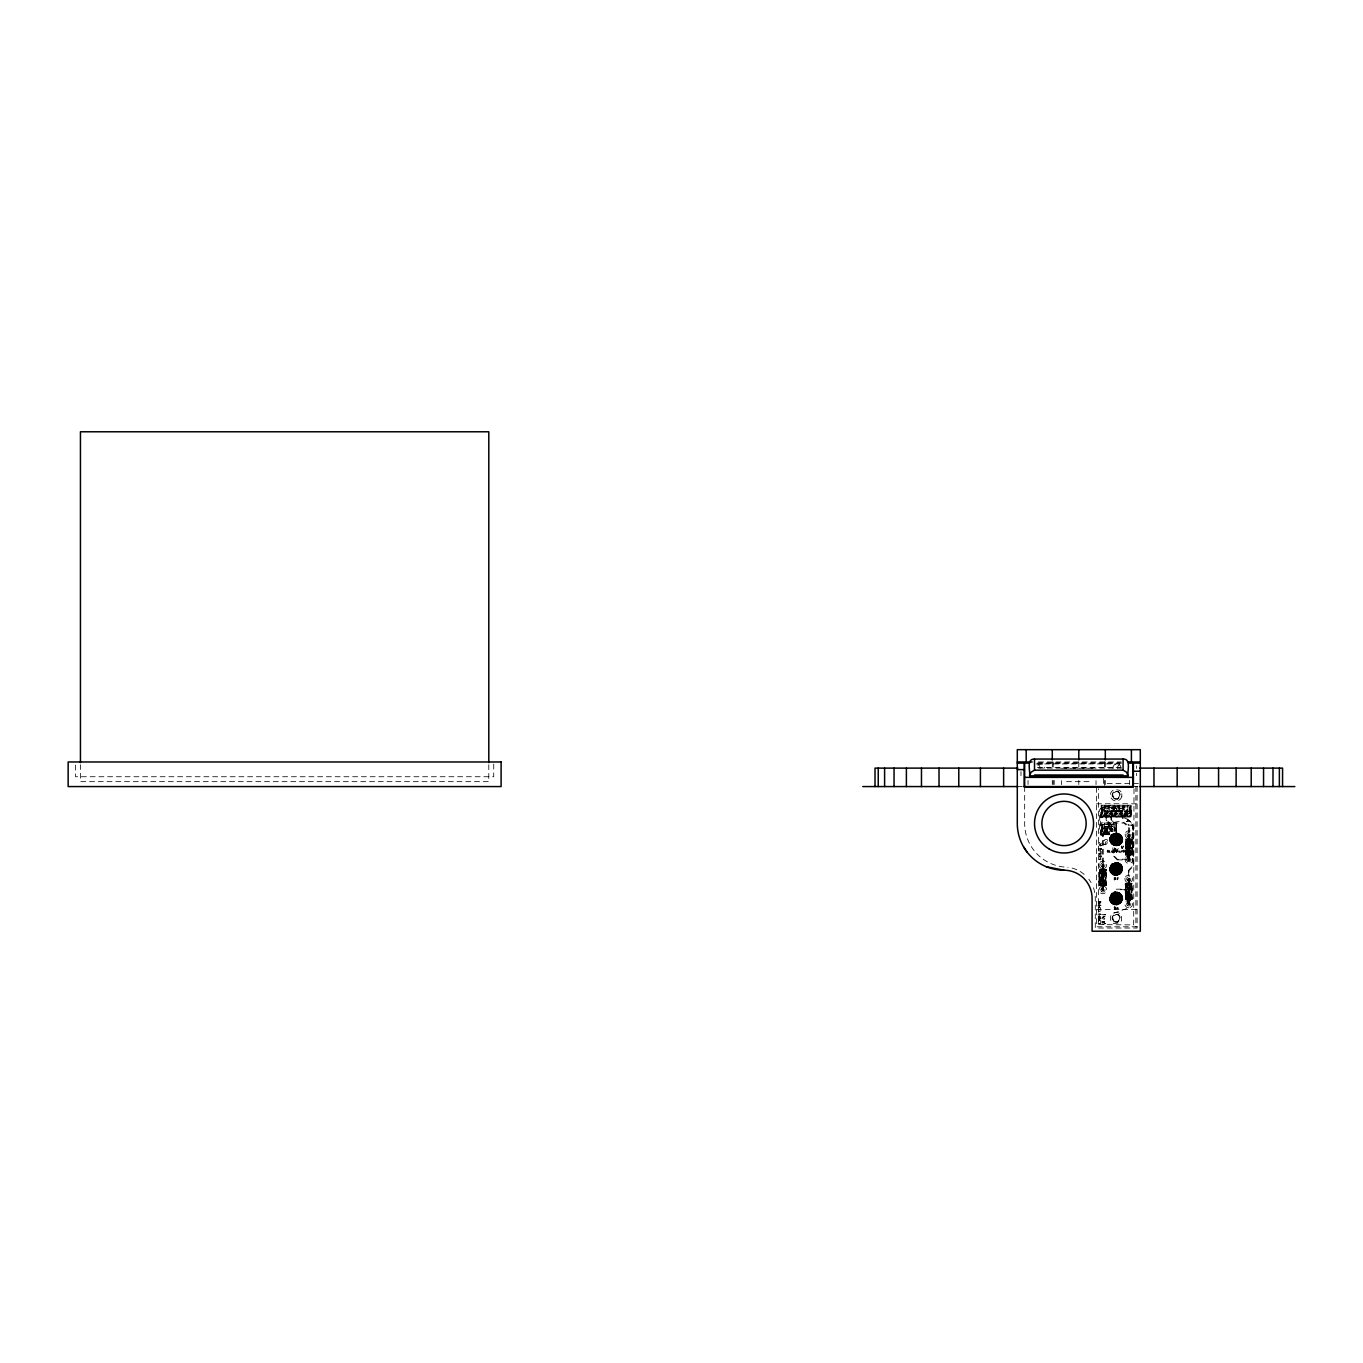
<?xml version="1.0" encoding="UTF-8"?>
<svg xmlns="http://www.w3.org/2000/svg" width="1363" height="1363" viewBox="0 0 1363 1363"><rect width="100%" height="100%" fill="white"/><g stroke="black" fill="none" stroke-linecap="round" stroke-linejoin="round"><path stroke-width="0.75" stroke-dasharray="5 3.75" d="M1104.405 869.645C1111.305 870.344 1096.976 871.332 1100.623 869.85C1100.708 869.032 1095.29 886.921 1103.434 885.098C1102.071 872.814 1106.977 856.782 1105.308 884.689C1102.275 884.979 1102.531 894.673 1102.599 887.96M1103.28 883.616C1103.519 891.606 1104.575 865.266 1102.786 871.196L1102.633 890.584C1099.754 874.416 1103.74 857.276 1103.417 865.931C1100.486 866.681 1105.819 866.493 1102.991 864.176C1099.634 866.902 1106.824 864.892 1102.173 867.107M1102.343 890.363L1102.803 864.176L1102.36 885.098L1100.64 884.008L1101.406 869.645L1099.822 871.196L1101.457 869.645L1100.282 870.105M1102.531 871.196L1102.735 869.645L1099.873 871.196M1103.025 884.008L1103.297 885.098L1103.86 869.645L1105.887 871.196M1127.286 883.667L1125.753 885.217L1131.767 885.217C1130.472 920.349 1126.059 883.565 1128.002 879.254C1133.846 885.592 1124.833 871.758 1129.399 880.481C1129.825 875.267 1125.889 882.134 1129.433 880.14C1128.104 875.387 1129.893 882.491 1129.16 878.419M1129.331 857.787L1128.24 857.94L1128.547 860.087L1128.905 839.387L1127.661 840.886L1127.661 853.698L1128.803 854.84L1128.888 833.866L1129.075 860.326L1129.723 859.474L1128.479 857.378L1127.985 859.593L1128.973 860.581L1129.978 859.593L1129.706 857.378L1128.24 857.378L1128.24 859.542L1128.888 860.326L1128.905 839.387L1130.08 840.886L1128.888 860.326M1128.632 878.3L1128.462 904.606L1128.07 901.71L1129.467 901.71C1129.995 913.38 1121.476 881.52 1127.44 883.667C1123.197 887.245 1128.07 880.89 1127.422 885.217C1126.997 885.422 1126.52 903.737 1128.854 897.638C1129.654 901.999 1127.9 873.462 1129.467 879.612C1128.445 880.668 1128.666 882.1 1128.308 878.317M1126.434 897.638C1128.564 900.994 1124.356 896.564 1127.286 899.12C1121.766 896.394 1135.549 898.558 1130.234 898.711C1129.808 900.227 1129.075 896.343 1129.007 898.967C1125.787 898.626 1127.235 899.171 1127.014 884.808C1125.514 915.476 1131.12 889.323 1127.422 884.127C1125.838 880.089 1124.202 905.305 1128.615 897.638C1123.725 906.906 1132.994 904.845 1128.172 902.391C1129.603 908.525 1131.699 894.673 1129.194 898.967C1124.39 857.446 1137.015 906.599 1128.854 897.638M1128.734 883.667L1128.615 885.217L1128.002 878.794L1129.297 878.539L1129.416 883.718L1130.046 885.217L1129.927 883.667L1131.801 885.217L1129.688 883.667L1130.728 884.434L1129.688 883.667L1129.842 899.12L1131.188 897.638L1130.779 883.871L1131.409 884.808L1129.688 883.667M1129.723 858.911L1129.552 857.378L1129.075 860.223L1129.075 833.866M1129.688 899.171L1131.648 897.638L1130.557 898.711M1129.603 857.838C1126.792 865.692 1125.395 833.475 1129.723 834.718M1127.917 883.667C1125.787 879.68 1124.714 900.636 1128.053 899.12M1101.406 884.689C1101.083 885.098 1099.396 883.463 1101.679 885.098C1099.566 888.455 1102.48 868.129 1100.946 870.105C1098.851 879.595 1101.168 886.103 1102.088 885.149C1100.657 885.388 1104.183 883.411 1102.36 885.098M1129.092 853.698C1130.677 858.571 1130.881 835.86 1129.092 840.477M1128.854 898.03L1129.416 899.12L1129.535 884.434L1127.235 884.127L1128.394 883.667M1129.092 854.073C1131.852 854.669 1131.869 854.618 1129.331 854.073M1105.632 871.196L1105.086 869.85L1100.077 870.412L1105.632 870.412M1126.86 899.12C1124.526 896.65 1127.474 900.602 1126.605 897.638M1129.552 898.967L1129.399 883.667L1129.586 885.217M1102.088 869.645L1101.372 871.196L1102.48 864.295L1103.638 865.028L1102.48 867.107C1102.19 865.999 1103.314 860.547 1103.757 871.196M1103.86 869.645C1109.329 871.23 1101.628 889.92 1105.632 883.616C1106.603 855.93 1100.128 877.056 1104.626 884.945C1104.712 882.082 1102.752 886.359 1105.172 884.945C1108.852 881.844 1095.579 883.65 1101.611 885.149C1097.931 883.974 1102.446 884.263 1102.088 884.945M1129.092 840.119C1130.148 840.307 1131.154 837.495 1132.023 843.22L1125.94 843.22C1125.889 835.57 1129.433 844.839 1128.411 834.122C1128.82 835.195 1128.922 860.973 1128.36 853.306M1127.661 840.477L1128.888 839.557L1127.44 840.886M1126.98 885.217C1126.042 882.423 1127.099 886.257 1128.07 883.667M1129.348 853.306C1132.278 855.248 1130.438 854.703 1129.109 853.306M1127.78 839.335C1122.396 840.954 1134.783 839.387 1131.273 840.119C1129.126 836.78 1132.466 850.001 1130.08 854.788C1134.135 854.073 1132.96 834.088 1129.109 840.886M1131.767 897.638C1133.164 898.473 1126.877 900.909 1125.753 897.638M1100.282 884.689C1113.554 882.304 1100.776 887.194 1105.938 883.616C1103.161 887.466 1107.489 882.134 1104.507 884.945C1105.802 883.786 1105.58 885.098 1103.485 884.383C1100.265 889.596 1103.383 891.998 1103.57 888.335C1098.459 889.664 1107.301 892.339 1102.173 887.688M1128.053 859.201L1129.365 858.673L1129.245 859.883M1129.075 834.718C1130.387 836.933 1126.86 832.946 1129.723 836.252M1101.951 869.645L1099.975 870.787L1101.815 869.645L1100.043 870.787L1101.696 869.645L1100.81 870.105L1100.81 884.008L1102.735 885.149L1102.531 883.616M1104.541 884.383C1105.955 887.16 1102.616 864.312 1104.899 870.412M1103.587 885.098C1106.892 886.001 1103.553 866.306 1105.325 870.787M1127.099 839.387C1124.288 838.364 1129.297 874.842 1128.257 839.795C1128.7 838.501 1124.168 841.67 1127.099 839.387C1135.788 838.552 1128.82 841.073 1130.643 854.397M1127.235 840.886C1126.775 833.713 1128.837 864.772 1125.736 850.938M1127.286 883.718L1126.434 885.217M1130.523 853.306L1130.523 854.788L1132.04 853.306L1130.37 854.84L1132.006 853.698L1130.285 854.84L1130.063 839.335L1132.023 840.886L1130.438 839.557M1131.563 897.638C1127.644 905.134 1134.663 884.57 1130.046 884.127M1104.609 885.098L1105.495 883.616L1104.558 884.689M1103.519 871.196L1104.132 870.412M1128.854 885.217L1129.569 883.718L1128.854 884.434M1104.354 869.696L1105.035 871.196L1103.996 869.696M1114.576 831.362L1114.695 824.615M1126.656 839.795C1129.467 840.852 1141.649 838.688 1126.417 840.477C1127.883 835.468 1127.167 855.879 1126.758 854.397C1128.7 854.328 1124.679 853.494 1127.78 854.84M1105.206 883.616L1105.12 884.689M1131.154 898.711L1131.341 897.638L1130.438 899.12L1131.75 898.03L1125.753 898.03L1126.502 898.967M1129.194 883.871C1120.897 887.483 1133.624 905.253 1127.814 903.533M1127.797 898.711L1127.218 898.03L1127.917 898.967M1128.411 859.968L1128.973 857.753M1129.007 904.504C1126.366 905.032 1130.455 898.779 1128.172 904.385M1127.065 859.167L1117.473 859.337L1113.332 855.197L1113.332 849.388M1130.2 854.788L1131.239 853.698M1104.746 810.985C1109.005 806.743 1109.107 818.533 1104.746 814.069M1129.723 835.723L1129.706 836.814L1128.24 836.814L1128.308 834.275M1128.002 884.127L1129.348 885.217M1109.669 811.854L1111.169 810.252L1126.332 810.286L1127.627 811.854L1126.656 815.858L1128.564 814.239L1128.751 813.166L1127.508 813.149M1109.669 829.437C1110.283 826.012 1114.576 829.079 1112.668 831.566M1112.872 813.2C1111.492 817.783 1107.25 811.07 1111.271 810.372C1115.155 810.457 1111.22 817.715 1109.789 813.2M1114.593 811.854C1124.645 807.083 1110.998 822.928 1115.871 809.094L1114.338 807.543L1102.548 807.543L1100.265 809.826L1100.401 835.315L1103.723 835.417L1100.691 835.161L1100.401 832.231M1117.779 813.2L1116.195 814.682L1114.713 813.2M1122.703 813.2C1118.836 818.754 1119.176 805.959 1122.703 811.854M1127.627 813.2L1126.128 814.801L1124.441 813.404L1125.531 810.338L1128.751 811.854L1126.928 809.264M1129.774 840.119L1129.586 840.886M1130.268 885.217L1130.183 883.718L1129.569 884.808M1119.636 811.854C1123.333 806.3 1122.993 819.146 1119.517 813.2M1124.56 811.854L1126.025 810.372M1102.803 890.533C1100.452 887.364 1105.989 888.829 1101.986 890.278C1105.785 892.084 1102.003 887.398 1102.906 888.063M1129.706 835.144L1128.36 836.814L1129.978 834.599L1128.274 833.883L1128.274 835.298L1129.552 834.906M1129.467 881.128L1128.002 880.583L1129.399 878.948M1128.871 854.073L1126.111 854.073L1127.014 839.795M1131.699 840.886L1131.46 839.795L1126.111 840.477M1103.604 866.118L1103.331 867.107L1102.803 864.568M1129.365 880.225L1128.547 879.629L1129.467 880.055M1103.57 887.688L1103.638 889.221M1103.57 888.335C1100.657 893.072 1104.388 885.269 1102.343 890.278M1129.893 859.201L1129.654 857.378M1118.324 848.57L1117.064 850.137C1120.897 850.444 1112.855 851.142 1117.95 848.536M1101.27 870.412C1100.452 869.713 1102.633 870.037 1104.865 870.105M1129.075 836.814L1129.654 836.149L1128.24 835.723M1130.864 839.387L1131.852 840.477L1130.609 840.119M1130.404 884.127L1130.37 884.434M1100.64 870.787L1101.457 869.696M1126.826 840.119L1127.422 839.387L1126.554 840.477M1128.854 840.886L1128.871 840.119M1126.588 884.434L1127.797 884.127M1128.632 858.724C1130.166 859.286 1128.087 859.235 1129.416 857.378L1128.888 859.934M1128.036 903.107C1128.82 902.153 1130.881 904.589 1128.734 904.913C1126.792 903.788 1128.377 900.636 1128.462 903.754C1130.779 903.737 1128.598 901.999 1128.172 904.299M1101.372 871.196L1102.241 869.645M1101.491 852.301C1099.583 853.425 1099.328 850.103 1101.474 851.551M1098.169 905.271L1098.169 906.327M1114.218 906.855L1114.389 909.547M1098.748 848.672L1099.004 850.154L1101.031 849.882L1101.117 849.013L1099.191 849.848L1099.839 849.013M1098.169 902.783L1100.094 903.959C1094.012 903.908 1105.461 905.253 1099.055 902.936L1100.997 902.715L1098.22 902.63M1126.059 851.892L1125.242 851.108L1132.023 850.972L1131.903 853.306C1122.482 849.694 1127.422 858.009 1127.44 853.306M1129.416 860.087L1128.411 858.077M1129.245 902.885C1126.962 900.04 1129.893 906.361 1128.462 902.459L1129.16 904.419M1131.648 840.477C1130.097 836.286 1133.079 851.705 1131.273 853.306M1103.331 888.403L1102.548 887.688L1102.343 889.017L1103.638 888.761M1129.467 903.243L1129.16 902.425M1127.542 845.009L1130.285 845.622M1121.817 796.691L1121.817 793.675M1129.331 835.451L1128.308 834.616M1102.991 810.729L1103.28 809.809M1099.873 883.616L1101.696 885.149L1101.151 883.616M1128.377 853.698L1128.598 854.788L1127.695 853.698M1128.445 870.395L1128.274 877.005M1130.183 899.12L1131.154 898.03M1102.173 889.954L1103.331 887.688M1102.633 887.688L1102.803 889.766M1129.569 883.718L1129.007 904.606M1103.894 869.85L1103.025 871.196L1103.894 884.945M1103.059 867.464L1103.417 867.107M1115.854 849.779L1115.854 848.399M1115.854 879.305L1115.854 877.925M1126.52 853.306C1126.111 855.538 1126.23 853.272 1128.973 854.84M1115.854 908.814L1115.854 907.434M1127.099 899.12L1126.196 898.404M1102.991 866.357L1102.991 865.028M1129.484 836.814L1128.888 836.047M1129.16 881.128L1128.82 881.128C1127.167 878.011 1129.263 880.975 1128.734 879.663M1121.97 846.627L1121.698 847.667L1121.272 845.929M1102.207 865.403L1103.331 866.391L1102.803 865.028M1102.991 889.766L1102.906 887.688M1128.632 904.555L1128.734 902.085M1103.025 870.787L1103.587 869.696L1103.025 871.196M1128.172 878.539L1128.922 879.629M1106.977 826.762L1106.977 827.971M1105.717 833.509L1105.717 832.265M1099.481 856.646L1101.491 856.68L1099.498 857.106M1101.372 878.215L1102.854 877.857M1128.36 858.946L1129.331 858.946M1104.541 870.412L1103.553 869.85M1121.817 796.708L1121.579 797.406A5.827 5.827 0 0 1 1110.419 795.941A7.275 7.275 0 0 1 1110.419 794.425A5.827 5.827 0 0 1 1111.561 791.647L1112.072 791.068A5.827 5.827 0 0 1 1114.678 789.552L1119.108 790.148A5.827 5.827 0 0 1 1121.238 792.278L1121.817 793.675M1130.626 854.788L1132.023 853.306L1130.762 854.788L1132.023 853.306L1130.898 854.788L1131.972 853.306L1130.694 854.788L1131.954 853.698L1125.991 853.306L1127.15 854.788L1125.906 853.306L1127.014 854.397M1128.854 853.306L1128.019 854.788M1129.842 899.12L1129.586 897.638M1103.383 876.852L1101.253 876.205L1103.008 876.562M1129.671 854.788L1129.842 853.306M1102.207 889.664L1102.548 888.795L1103.621 889.954M1100.043 870.787C1101.611 870.105 1099.549 869.781 1101.151 871.196M1125.719 884.808C1126.554 882.781 1127.133 886.154 1131.716 885.217M1126.008 885.217L1126.894 883.718M1130.183 898.967L1130.864 885.217M1129.467 878.794C1127.797 877.551 1128.343 883.105 1128.002 879.953M1102.633 806.862L1129.74 806.862M1100.401 814.648L1100.691 817.579L1103.757 817.715L1100.435 817.817M1102.633 824.462L1114.832 824.308L1114.985 831.191L1116.195 831.191L1116.195 828.295L1114.985 828.295M1129.654 859.814L1129.723 859.542M1128.104 880.225L1129.245 879.953L1128.308 879.731M1129.16 858.877L1128.717 860.172M1128.36 835.229L1128.888 836.814M1128.768 849.865L1128.121 851.245L1127.116 849.899M1128.751 850.785L1128.036 851.841M1103.025 870.412L1102.991 864.278M1128.854 884.808L1129.382 883.871M1126.196 853.698C1125.719 854.874 1129.092 854.448 1130.949 854.397M1126.997 847.922L1125.719 848.042M1127.814 848.007L1128.734 848.007M1127.576 890.005L1129.757 891.163M1127.576 892.339L1128.496 892.339M1112.361 852.369C1112.804 849.098 1109.533 852.028 1112.327 852.403M1113.435 851.279L1114.355 851.279L1113.435 851.892M1115.411 849.865L1115.496 848.519M1115.837 849.813L1114.576 850.137L1114.576 848.042M1101.747 878.266L1102.667 878.266M1115.428 850.904L1116.467 852.574M1120.437 852.369C1119.909 848.621 1118.307 852.88 1120.113 852.574M1126.094 847.309L1126.997 847.309M1123.964 852.369L1124.1 850.938M1128.751 845.673L1129.91 845.673M1115.837 879.339L1114.235 879.936M1115.837 908.865L1114.968 909.547M1128.888 859.457L1128.888 857.378L1128.888 860.223M1129.348 897.638L1128.496 899.12L1128.36 897.638M1103.57 888.949L1102.394 887.688L1102.803 890.226M1128.922 903.158L1128.377 902.119M1103.502 884.008L1104.217 884.945M1103.246 884.383L1104.132 884.383M1129.586 853.698L1130.08 854.788L1130.796 854.073M1106.96 813.881L1106.96 811.922C1104.132 815.585 1108.835 809.043 1105.734 813.881M1110.606 811.871C1111.322 816.352 1112.617 808.753 1110.658 813.149L1111.884 813.149L1111.884 811.922L1110.658 811.922L1111.884 811.922M1115.53 811.871C1116.246 816.352 1117.541 808.753 1115.564 813.149L1116.808 813.149L1116.808 811.922L1115.564 811.922L1116.808 811.922M1106.96 831.481L1106.96 829.505C1104.132 833.168 1108.835 826.642 1105.734 831.481M1120.454 811.871C1121.17 816.352 1122.448 808.753 1120.488 813.149L1121.732 813.149L1121.732 811.922L1120.488 811.922L1121.732 813.149M1111.884 831.481L1111.884 829.505C1109.056 833.168 1113.758 826.642 1110.658 831.481M1126.025 811.598C1122.891 813.626 1129.16 813.626 1126.025 811.598L1106.347 811.598M1103.297 809.792L1103.553 809.401A2.505 2.505 0 0 1 1105.24 808.498L1107.455 808.498A2.505 2.505 0 0 1 1108.801 809.06L1109.499 808.992A3.356 3.356 0 0 1 1113.247 809.128L1113.946 809.349A3.356 3.356 0 0 1 1118.171 809.128L1118.87 809.349A3.356 3.356 0 0 1 1123.521 809.503L1125.361 809.196L1125.395 810.525M1102.514 885.098L1102.565 869.645M1115.428 850.904L1116.825 849.882L1116.672 852.591M1103.928 870.412L1103.076 869.645L1103.263 870.787M1129.723 835.28L1128.973 835.536M1129.586 853.306L1129.075 854.635L1130.217 854.073M1126.843 840.886L1127.252 839.557M1128.479 870.293L1132.857 865.897L1132.857 825.075L1126.383 818.618L1122.822 818.618M1098.22 918.56L1100.997 918.645L1099.055 918.866C1105.444 921.115 1094.114 919.855 1100.094 919.889L1098.169 918.611M1105.734 813.217L1106.96 813.217L1106.96 811.922M1105.734 830.817L1106.96 830.817L1105.734 829.505L1106.96 829.573L1105.734 829.573M1128.036 902.221L1129.007 902.459M1111.884 829.573L1111.884 830.731L1110.658 829.573M1102.207 889.085L1103.178 888.437M1118.273 877.499C1117.728 881.077 1116.399 879.919 1117.728 877.568L1116.433 877.414M1126.485 839.795L1131.818 840.119M1130.285 883.718L1131.46 884.434L1125.906 884.434L1131.597 884.808L1131.051 884.127M1102.394 889.306L1103.468 890.278L1102.803 889.153M1128.053 839.795L1127.474 840.477L1127.763 839.387M1128.547 879.697L1128.172 878.811L1129.007 879.68M1126.775 884.127L1126.826 884.808M1102.735 873.479L1107.403 868.81M1103.161 873.768L1107.676 869.236M1110.658 813.149L1111.884 813.149M1115.564 813.149L1116.808 813.149M1120.488 813.149L1121.732 811.922M1125.412 813.149L1126.639 811.922L1126.639 813.881M1100.691 870.105L1100.605 871.196M1100.912 870.412L1102.071 869.696L1102.786 871.196M1131.086 854.397L1131.699 853.306L1130.83 854.635M1126.145 812.399L1126.639 813.217M1103.621 865.931L1102.394 865.488M1098.237 905.185L1100.997 905.288L1098.527 905.509L1098.799 906.923M1108.358 833.134L1107.335 833.526M1128.632 857.378L1129.706 857.974M1113.503 815.721L1110.317 816.437M1123.879 852.454L1123.725 850.938M1113.52 815.704L1116.91 816.488A3.356 3.356 0 0 0 1118.41 815.721L1125.378 815.858L1124.56 813.2M1129.109 848.416L1132.602 847.275M1103.025 878.675L1104.2 877.738L1102.888 877.908M1128.854 892.305L1129.978 891.709L1128.854 892.748M1128.377 820.236L1126.451 821.65L1128.308 820.747L1128.308 825.314M1100.861 869.85L1105.495 870.105M1099.532 854.448C1105.069 855.453 1096.176 856.1 1099.856 853.698M1108.392 833.1L1108.835 833.117A3.356 3.356 0 0 0 1109.278 833.509M1116.212 889.187L1124.696 889.136L1128.99 893.429M1129.416 899.12L1129.569 898.03M1114.15 852.574C1116.57 849.353 1110.845 851.432 1114.133 852.574M1099.242 906.889L1099.822 905.509M1100.401 909.36L1100.708 907.775L1098.339 907.588L1100.623 908.303L1098.339 909.377M1099.242 915.68L1099.822 914.3M1104.388 922.836L1104.388 921.32M1128.734 907.775A3.85 3.85 0 0 1 1125.071 905.117L1125.071 902.732A3.85 3.85 0 0 1 1132.397 902.732L1132.397 905.1A3.85 3.85 0 0 1 1128.734 907.775L1112.651 913.568A5.827 5.827 0 0 0 1110.419 917.435A7.275 7.275 0 0 0 1110.419 918.952A5.827 5.827 0 0 0 1113.963 923.569L1119.739 922.802A5.827 5.827 0 0 0 1121.562 920.417L1121.579 915.97A5.827 5.827 0 0 0 1118.41 912.818L1116.825 912.409M1129.552 858.077L1128.632 857.787M1126.758 814.478L1125.293 814.478M1124.799 815.33L1124.645 816.829L1107.727 816.829L1107.727 815.483M1112.736 829.437L1110.538 828.159L1109.789 831.379M1103.263 865.761L1102.343 864.517M1113.963 912.801L1116.944 912.409M1122.533 848.587L1123.385 845.963L1122.601 847.667L1122.328 846.627M1104.337 922.836L1102.139 922.274M1105.495 810.372C1100.929 816.352 1111.901 815.483 1107.216 810.252M1126.298 846.627L1127.371 847.275M1115.019 850.495L1114.201 847.854M1125.787 852.591L1124.799 851.142L1126.434 851.228M1127.797 889.306L1129.654 890.567M1127.797 891.658L1128.837 892.22M1115.803 810.423L1117.66 811.854M1111.646 814.631L1111.578 819.402L1114.593 822.417C1121.323 819.265 1131.818 824.717 1129.382 832.674M1121.425 814.648L1122.959 818.004L1126.673 818.039L1133.471 824.956L1133.471 866.033L1129.041 870.599L1129.143 877.005M1110.879 828.023L1111.015 825.058L1106.126 820.117M1128.513 832.674L1128.666 827.784L1123.93 823.048L1101.423 823.099L1101.423 834.429L1107.438 834.429L1107.438 833.219L1102.633 833.066L1102.786 824.462L1114.832 824.462M1102.446 862.983L1102.599 835.655L1099.634 832.572L1099.685 809.554L1102.411 806.93L1129.586 806.862L1129.706 815.585L1124.952 815.636L1124.952 816.829L1130.949 816.829L1130.949 813.898L1129.74 813.898M1108.545 827.222L1109.039 826.915A3.356 3.356 0 0 1 1111.68 826.097L1112.004 826.165M1038.504 761.968L1121.204 761.968M1037.976 763.041L1121.715 763.041M1037.413 763.11L1120.182 763.11M1035.999 763.944L1121.596 763.944A4.174 4.106 -90 0 0 1117.49 768.119M1037.413 767.573L1120.182 767.573M1038.521 768.119L1121.17 768.119M1061.573 768.289L1096.022 768.289M1066.496 781.663L1091.099 781.663M1138.446 783.384L1103.4 783.384L1103.4 776.092M1017.292 786.57L1024.175 786.57M1132.909 786.57L1138.446 786.57M1096.499 803.795L1137.1 803.795M1118.154 807.612L1119.142 807.612M1123.078 807.612L1124.066 807.612M1111.118 808.498L1120.948 808.498M1101.423 810.406L1102.633 810.406M1129.74 810.406L1130.949 810.406L1130.949 805.516L1101.423 805.516L1101.423 816.829L1107.438 816.829L1107.438 815.636L1102.633 815.483L1102.786 806.862M1101.423 810.712L1102.633 810.712M1129.74 810.712L1130.949 810.712L1130.949 813.609L1129.74 813.609M1101.543 811.087L1102.786 811.053M1129.586 811.087L1130.83 811.053M1101.543 811.343L1102.786 811.189M1104.507 811.292L1108.187 811.292M1109.414 811.292L1113.111 811.292M1114.338 811.292L1118.035 811.292M1119.262 811.292L1122.942 811.292M1124.185 811.292L1127.865 811.292M1129.586 811.343L1130.83 811.189M1101.543 811.547L1102.786 811.547M1129.586 811.547L1130.83 811.547M1101.543 811.786L1102.786 811.786M1125.412 813.881L1125.412 811.922L1126.639 811.922M1129.586 811.786L1130.83 811.786M1101.543 812.041L1102.786 812.041M1129.586 812.041L1130.83 812.041M1101.543 812.297L1102.786 812.297M1106.228 812.399L1105.734 811.922M1129.586 812.297L1130.83 812.297M1101.543 812.535L1102.786 812.74M1105.734 812.655L1106.96 812.655M1125.412 812.655L1126.639 812.655M1129.586 812.535L1130.83 812.74M1101.543 812.893L1102.786 813.029M1129.586 813.029L1130.83 812.978M1101.423 813.609L1102.633 813.609M1101.423 813.898L1102.633 813.898M1104.507 813.762L1108.187 813.762M1109.414 813.762L1113.111 813.762M1114.338 813.762L1118.035 813.762M1119.262 813.762L1122.942 813.762M1124.185 813.762L1127.865 813.762M1102.786 815.227L1129.586 815.227M1101.543 816.71L1130.83 816.71L1130.83 805.635M1108.323 825.194L1109.295 825.194M1107.318 826.711C1105.223 824.973 1101.577 829.692 1104.865 829.488M1101.423 828.005L1102.633 828.005M1114.985 828.005L1116.195 828.005L1116.195 823.099M1101.423 828.295L1102.633 828.295M1101.543 828.636L1102.786 828.67M1114.832 828.636L1116.058 828.67M1101.543 828.925L1102.786 828.772M1104.507 828.891L1108.187 828.891M1109.414 828.891L1113.111 828.891M1114.832 828.772L1116.058 828.925M1101.543 829.13L1102.786 829.13M1114.832 829.13L1116.058 829.13M1101.543 829.368L1102.786 829.368M1114.832 829.368L1116.058 829.368M1101.543 829.624L1102.786 829.624M1114.832 829.624L1116.058 829.624M1101.543 829.88L1102.786 829.88M1114.832 829.88L1116.058 829.88M1101.543 830.118L1102.786 830.323M1105.734 830.237L1106.96 830.237M1110.658 830.237L1111.884 830.237M1114.832 830.323L1116.058 830.118M1101.543 830.476L1102.786 830.612M1114.832 830.476L1116.058 830.612M1104.865 830.749C1101.577 830.578 1105.206 835.332 1107.318 833.526M1101.423 831.191L1102.633 831.191M1101.423 831.498L1102.633 831.498M1104.507 831.345L1108.187 831.345M1109.414 831.345L1113.111 831.345L1113.111 823.235M1102.786 832.827L1108.801 832.827M1101.543 834.292L1109.908 834.292M1109.891 834.429L1107.727 834.429L1107.727 833.066M1109.993 834.718L1101.134 834.565L1101.168 822.86L1116.433 822.86L1116.484 834.565M1128.837 838.892L1125.463 839.046L1125.463 855.129L1132.346 855.283L1132.602 825.501L1128.343 825.416M1129.126 838.892L1132.5 839.046M1098.851 848.638L1101.491 848.757M1127.814 848.723L1128.734 848.723M1129.109 848.723L1130.268 848.876L1127.457 848.979M1126.383 854.397L1131.58 854.397M1131.256 854.635L1127.065 854.788M1117.37 859.832L1127.065 860.036M1102.752 869.202L1099.43 869.253L1099.532 885.592L1106.415 885.439L1106.415 869.355L1103.059 869.202M1099.873 873.53L1105.938 873.53M1103.008 875.472L1103.383 875.472M1101.747 878.982L1102.667 878.982M1103.025 878.982L1104.183 879.254L1101.389 879.22M1099.873 881.265L1105.938 881.265M1128.581 883.224L1125.225 883.377L1125.361 899.614L1132.244 899.461L1132.244 883.377L1128.888 883.224M1126.145 884.127L1131.324 884.127M1100.077 884.383L1105.938 883.616L1099.924 883.616L1100.946 884.689M1100.316 884.689L1105.495 884.689M1125.702 887.552L1131.767 887.552M1120.488 889.715L1124.424 889.715L1128.428 893.719M1127.576 893.055L1128.496 893.055M1128.854 893.055L1130.012 893.327L1127.252 893.344M1125.702 895.287L1131.767 895.287M1131.563 898.404L1125.804 898.03M1131.324 898.711L1126.417 898.711M1098.868 906.548L1099.447 905.509M1114.389 906.719L1115.837 907.4M1116.723 908.729L1118.41 908.627L1117.984 907.554L1116.979 908.354L1117.336 906.599L1116.706 908.729M1096.499 909.581L1137.1 909.581M1100.844 923.313L1098.169 923.518L1100.623 923.671L1100.844 924.83L1100.929 923.33M1137.1 926.789L1096.499 926.789L1096.499 786.57M1103.314 862.983L1103.212 835.536L1100.265 832.452M1107.335 826.711L1108.392 827.12M1107.216 827.835L1107.812 832.077L1104.746 831.651M1120.727 814.631L1122.652 818.567M1110.879 814.631L1110.964 819.589M1111.646 828.023L1111.509 824.956M1111.271 810.372L1112.736 811.854M1128.803 835.315L1129.706 836.201M1132.84 825.143L1128.683 825.126L1128.683 820.747L1130.506 821.582L1128.581 820.236M1105.24 816.556L1103.894 815.994A2.505 2.505 0 0 1 1102.991 814.324M1114.542 806.947L1116.484 808.872M1114.474 823.048L1111.049 819.759M1103.655 886.12L1104.098 886.223A3.85 3.85 0 0 1 1104.098 893.566L1103.655 893.668A3.85 3.85 0 0 1 1099.089 889.289L1099.242 888.71A3.85 3.85 0 0 1 1103.502 886.086L1104.098 886.223M1126.911 809.264L1126.656 810.525M1104.337 921.303L1102.139 922.257M1129.671 839.387L1130.523 840.886M1105.683 826.711L1105.717 827.971M1106.977 833.509L1106.977 832.265M1117.217 859.797L1112.855 855.385L1112.821 843.595M1110.3 816.42L1108.801 815.994A2.505 2.505 0 0 1 1107.455 816.556M1112.242 826.217L1114.048 827.528A3.356 3.356 0 0 1 1114.61 829.13L1114.627 829.181M1127.252 854.635L1127.065 853.698L1127.763 854.788M1127.099 898.404L1127.576 898.967M1121.528 848.536L1122.158 847.411L1122.465 848.553M1130.626 839.387L1131.58 840.886L1131.086 839.795M1101.27 853.459L1098.663 853.545L1101.355 853.545M1102.514 923.79L1103.059 923.995A2.539 2.539 0 0 0 1104.609 923.995L1105.887 923.552L1101.934 923.841M1099.702 859.661C1102.548 860.683 1099.873 856.237 1099.651 859.627M1129.365 839.387L1130.217 840.119M1128.598 854.788L1127.661 854.397M1107.676 840.545C1106.535 836.916 1101.168 843.101 1105.546 839.812L1105.546 844.191C1095.017 843.629 1111.68 847.701 1105.921 839.812L1107.472 840.852M1127.661 854.635L1126.894 853.698M1100.128 850.239L1101.491 848.825M1126.656 854.397L1127.422 854.788L1126.554 853.698M1100.571 884.689L1100.18 883.616M1129.263 884.127L1128.462 878.334M1125.412 811.922L1125.412 813.217L1126.145 812.655M1111.509 824.905L1106.603 819.93L1106.603 814.682M1127.235 898.711L1127.44 898.03M1100.946 921.149C1097.76 917.776 1098.033 924.949 1098.527 921.439L1100.623 921.439L1100.844 922.615L1100.997 921.252M1132.943 825.211L1132.96 847.547L1125.855 848.28M1129.995 840.119L1129.791 839.557M1129.075 884.434L1129.109 885.217M1126.554 854.073L1126.145 853.306L1126.826 854.073M1131.665 884.808L1130.881 884.434M1115.837 877.891C1113.06 876.613 1115.752 881.861 1115.496 878.028M1102.718 866.357L1102.906 867.107M1127.491 850.785L1127.951 851.773M1108.409 808.106L1109.295 806.862M1108.409 825.688L1109.295 824.462M1100.299 849.899L1100.214 849.013M1098.152 915.05C1097.113 912.307 1104.763 914.982 1098.527 914.3L1098.868 915.323L1099.447 914.3M1116.484 808.906L1116.501 810.423M1137.1 786.57L1137.1 928.033L1095.273 928.033L1095.273 898.268A31.247 31.247 0 0 0 1092.905 886.308M1136.606 765.836L1136.606 768.493M1136.606 773.23L1136.606 775.683M1135.873 786.57L1135.873 926.789M1133.999 788.768L1133.675 924.915L1098.391 924.608L1098.391 788.768M1129.569 780.42L1129.569 784.526M1129.45 807.015L1129.467 816.71M1127.865 805.635L1127.865 816.71M1127.014 815.227L1127.014 816.71M1124.679 815.227L1124.679 816.71M1124.185 805.635L1124.185 816.71M1124.066 806.862L1123.316 808.242L1123.078 806.862M1122.942 805.635L1122.942 816.71M1119.262 805.635L1119.262 816.71M1119.142 806.862L1118.41 808.242L1118.154 806.862M1118.035 805.635L1118.035 816.71M1116.058 823.235L1116.058 834.292M1114.338 805.635L1114.338 816.71M1114.201 877.38L1114.201 879.834M1114.116 807.015L1113.486 808.242L1113.332 807.015M1113.111 805.635L1113.111 816.71M1109.414 805.635L1109.414 816.71M1109.414 823.235L1109.414 834.292M1108.187 805.635L1108.187 816.71M1108.187 823.235L1108.187 834.292M1106.092 814.682L1106.092 820.032M1105.751 817.136L1104.729 817.136M1105.751 834.718L1104.729 834.718M1105.359 815.227L1105.24 816.829M1105.359 832.827L1105.24 834.429M1105.308 761.968L1105.308 768.119M1105.308 780.42L1105.308 784.526M1104.507 805.635L1104.507 816.71M1104.507 823.235L1104.507 834.292M1104.388 761.968L1104.388 768.119M1104.388 780.42L1104.388 786.57M1103.28 871.196L1103.178 890.584M1102.923 807.015L1102.906 816.71M1102.923 824.615L1102.906 834.292M1100.299 916.583L1100.929 917.998L1098.186 917.129L1100.963 916.123L1098.936 917.043L1099.924 916.72M1096.022 780.675L1096.022 784.611M1078.797 761.968L1078.797 768.119M1078.797 780.42L1078.797 784.526M1061.573 780.675L1061.573 784.611M1054.195 780.42L1054.195 784.526M1053.207 761.968L1053.207 768.119M1053.207 780.42L1053.207 784.526M1052.287 761.968L1052.287 768.119M1052.287 780.42L1052.287 784.526M1028.026 780.42L1028.026 784.526M1024.669 786.57L1024.669 823.473A43.769 43.769 0 0 0 1064.043 867.021A31.247 31.247 0 0 1 1068.115 867.277M1020.989 771.594L1020.989 775.683M493.73 764.081L493.73 776.74L75.527 776.74L75.527 764.081M488.806 764.694L488.806 781.663L80.451 781.663L80.451 764.694M1037.703 765.171A4.174 4.106 -90 0 1 1044.722 768.119M1038.061 764.507A4.174 4.106 -90 0 1 1040.105 768.119M1112.872 768.119A4.174 4.106 -90 0 1 1116.979 763.944A4.174 4.106 -90 0 1 1121.085 768.119M1072.119 868.078A31.247 31.247 0 0 1 1086.124 876.17M1088.816 879.237A31.247 31.247 0 0 1 1091.099 882.645M1125.174 833.986L1125.31 835.775A3.85 3.85 0 0 0 1132.653 835.792L1132.653 833.423A3.85 3.85 0 0 0 1125.31 833.406L1125.174 833.986M1125.174 858.98L1125.31 860.769A3.85 3.85 0 0 0 1128.377 863.392L1128.973 863.443A3.85 3.85 0 0 0 1132.653 860.786L1132.653 858.4A3.85 3.85 0 0 0 1125.31 858.4L1125.174 858.98M1124.918 878.317L1125.071 880.106A3.85 3.85 0 0 0 1132.397 880.123L1132.397 877.738A3.85 3.85 0 0 0 1125.071 877.738L1124.918 878.317M1101.781 914.846L1103.059 914.522A2.539 2.539 0 0 1 1104.609 914.522C1107.88 916.004 1102.718 912.494 1101.781 914.846M1101.491 843.169C1097.794 846.338 1097.692 840.119 1101.491 843.169M1098.186 901.488L1100.997 901.539L1098.288 901.403M1109.107 850.665L1109.993 852.591L1109.192 850.58M1100.997 910.671C1097.334 913.483 1097.232 907.724 1100.997 910.671M1117.302 850.665C1118.018 853.766 1119.364 851.091 1117.302 850.665M1127.729 845.878L1129.484 845.946L1127.729 845.878M1102.139 918.475C1106.909 921.132 1104.32 915.851 1102.139 918.526M1123.163 850.665C1125.139 852.165 1124.032 848.433 1123.265 850.58M1104.916 828.346C1103.314 838.535 1112.566 826.046 1104.916 828.346M1112.549 793.675C1115.65 811.224 1127.15 783.469 1112.549 793.675M1112.549 916.686C1115.65 934.234 1127.15 906.463 1112.549 916.686M1099.242 863.716L1099.089 864.295A3.85 3.85 0 0 0 1103.502 868.708L1104.098 868.572A3.85 3.85 0 0 0 1104.098 861.229L1103.655 861.126A3.85 3.85 0 0 0 1099.242 863.716M1115.598 908.286C1114.167 911.251 1114.798 904.725 1115.598 908.286M1121.272 851.023C1121.17 854.431 1124.56 848.996 1121.272 851.023M1101.491 845.452C1098.357 847.956 1100.128 842.095 1101.491 845.435M1108.749 851.943C1105.734 854.26 1107.898 846.849 1108.749 851.926M1101.168 805.26L1101.287 817.136L1131.239 816.982L1131.103 805.226L1101.287 805.226M1099.941 844.958L1101.031 845.554L1100.009 844.873M1099.941 856.543L1101.031 857.157L1100.009 856.475M1108.375 851.892L1107.574 850.989L1108.375 851.892M1115.752 851.108L1116.45 852.165L1115.82 851.023M1102.582 921.831L1102.837 922.478A1.993 1.993 0 0 0 1104.234 922.478L1104.234 921.661A2.01 2.01 0 0 0 1102.837 921.661L1102.582 921.831M1104.916 916.43L1102.36 917.333L1104.166 916.328L1102.19 915.374L1104.95 916.362M1132.21 839.199L1125.753 839.199L1125.753 854.993L1132.21 854.993L1132.21 839.199M1106.126 869.509L1099.685 869.509L1099.685 885.303L1106.126 885.303L1106.126 869.509M1131.954 883.531L1125.514 883.531L1125.514 899.324L1131.954 899.324L1131.954 883.531M1127.746 861.28A2.096 2.096 0 0 0 1131.051 859.814A2.096 2.096 0 0 0 1128.121 857.685A2.096 2.096 0 0 0 1127.746 861.28M1127.746 836.286A2.096 2.096 0 0 0 1131.051 834.82A2.096 2.096 0 0 0 1128.121 832.691A2.096 2.096 0 0 0 1127.746 836.286M1127.508 905.611A2.096 2.096 0 0 0 1130.813 904.129A2.096 2.096 0 0 0 1127.883 901.999A2.096 2.096 0 0 0 1127.508 905.611M1127.508 880.617A2.096 2.096 0 0 0 1130.813 879.135A2.096 2.096 0 0 0 1127.883 877.022A2.096 2.096 0 0 0 1127.508 880.617M1101.679 891.589A2.096 2.096 0 0 0 1104.984 890.107A2.096 2.096 0 0 0 1102.054 887.977A2.096 2.096 0 0 0 1101.679 891.589M1101.679 866.595A2.096 2.096 0 0 0 1104.984 865.113A2.096 2.096 0 0 0 1102.054 862.983A2.096 2.096 0 0 0 1101.679 866.595M1114.15 921.695A4.055 4.055 0 0 0 1120.25 918.185A4.055 4.055 0 0 0 1114.15 914.675A4.055 4.055 0 0 0 1114.15 921.695M1114.15 798.701A4.055 4.055 0 0 0 1120.25 795.191A4.055 4.055 0 0 0 1114.15 791.664A4.055 4.055 0 0 0 1114.15 798.701M1114.338 921.388A3.697 3.697 0 0 0 1119.875 918.185A3.697 3.697 0 0 0 1114.338 914.982A3.697 3.697 0 0 0 1114.338 921.388M1114.338 798.377A3.697 3.697 0 0 0 1119.875 795.191A3.697 3.697 0 0 0 1114.338 791.988A3.697 3.697 0 0 0 1114.338 798.377"/><path stroke-width="1.5" d="M1121.885 896.513C1121.681 906.361 1123.623 891.027 1118.018 894.656L1110.743 897.382C1112.787 909.138 1127.44 896.905 1115.939 894.247C1104.797 900.347 1117.643 886.018 1110.504 898.507C1107.403 904.299 1121.902 904.998 1115.615 904.385C1109.175 905.901 1110.419 891.112 1110.504 900.5M1121.885 866.987C1121.732 876.852 1123.623 861.484 1118.018 865.13L1110.743 867.873C1112.787 879.629 1127.44 867.379 1115.939 864.738C1104.797 870.821 1117.643 856.492 1110.504 868.981C1107.403 874.773 1121.902 875.472 1115.615 874.876C1109.175 876.375 1110.419 861.586 1110.504 870.974M1110.317 840.801C1108.783 827.443 1129.91 836.252 1119.415 844.566C1115.786 846.798 1110.726 844.361 1110.215 840.136C1108.579 837.274 1116.024 831.805 1111.629 835.723C1105.24 843.936 1121.033 850.069 1122.192 840.136C1122.72 836.456 1119.21 832.946 1115.53 833.475C1113.81 833.372 1124.816 835.775 1121.885 841.448M1113.588 874.416L1110.981 871.775L1112.072 870.037C1114.082 861.706 1122.533 867.805 1118.648 873.99C1112.651 878.539 1107.318 864.602 1115.633 864.006C1125.974 864.176 1119.244 878.982 1111.492 872.746M1113.588 844.89L1110.981 842.249L1112.072 840.528C1114.082 832.197 1122.533 838.296 1118.648 844.464L1114.201 845.162M1113.588 903.942L1110.981 901.301L1112.072 899.563C1114.082 891.232 1122.533 897.331 1118.648 903.499C1112.651 908.048 1107.318 894.111 1115.633 893.532C1125.974 893.702 1119.244 908.491 1111.492 902.272M1110.317 838.126L1110.504 841.448M1121.63 866.374C1118.716 859.883 1108.153 864.006 1110.538 870.701L1116.45 872.32L1118.972 870.872C1124.799 872.03 1121.63 863.256 1117.541 863.103C1109.601 862.643 1123.282 864.023 1122.192 868.316M1118.188 892.816C1113.827 891.283 1108.954 895.73 1110.538 900.227L1116.45 901.846L1118.972 900.398C1125.497 901.386 1120.863 891.402 1116.195 892.475C1108.187 889.409 1130.251 899.563 1118.972 896.615C1110.112 896.155 1118.052 888.42 1121.63 895.883M1118.188 833.781C1110.027 832.009 1114.661 839.642 1112.447 844.174M1112.447 864.278C1112.702 872.746 1113.912 880.651 1122.192 869.662M1112.447 893.787L1113.588 898.507L1112.447 903.226M1116.876 845.452C1110.317 844.481 1122.873 831.754 1113.912 835.86C1111.169 843.748 1119.04 848.689 1122.192 840.136M1118.188 863.29C1110.538 862.234 1112.89 884.229 1120.42 868.452L1121.732 868.418M1121.732 897.944L1119.398 897.518C1116.45 896.803 1114.082 900.244 1115.939 902.766C1117.421 907.042 1123.146 899.546 1120.778 902.255C1115.888 906.753 1115.036 893.872 1114.27 893.276L1110.981 895.712L1114.065 899.393L1119.006 898.081L1120.437 895.832L1119.943 893.941C1116.604 891.777 1116.774 898.456 1113.179 897.058L1111.629 895.321L1115.36 893.004C1112.787 895.798 1112.549 906.685 1118.648 903.499C1127.44 892.152 1118.427 906.378 1119.602 902.902L1119.653 901.011C1115.939 896.428 1111.782 886.614 1120.42 899.035L1121.732 899.069M1121.885 837.478L1121.851 841.175L1118.972 841.346C1115.956 844.225 1108.835 842.573 1110.504 837.478M1121.63 842.078L1119.943 844.038L1118.018 843.322C1113.469 840.579 1117.916 829.999 1121.63 836.848M1110.317 867.652L1110.317 869.56L1113.094 871.23L1117.319 869.355L1117.592 874.382C1111.305 875.046 1117.081 863.461 1119.653 871.485L1118.819 874.416L1121.068 871.69L1120.42 869.526L1119.398 869.969C1115.326 870.684 1111.22 859.286 1116.195 866.681L1116.996 873.172L1119.415 874.092L1121.63 871.604L1117.916 874.637L1115.462 872.252L1117.081 866.851L1115.36 863.478L1111.629 865.812L1113.179 867.532C1116.774 868.93 1116.604 862.251 1119.943 864.415L1120.165 867.413C1118.393 869.373 1113.179 871.093 1112.072 867.924L1111.629 865.232L1115.615 863.103L1118.324 868.095L1121.732 869.543M1114.065 899.393L1116.195 898.507L1116.195 896.207M1029.593 775.854L1031.041 772.191L1034.517 770.163L1123.078 770.163L1126.554 772.191L1128.002 775.854L1029.593 775.854C1030.479 771.714 1026.032 758.51 1034.517 759.055L1123.078 759.055C1131.563 758.51 1127.116 771.714 1128.002 775.854M1121.732 840.034L1118.324 838.586L1116.484 833.9L1111.629 835.723C1110.164 841.175 1118.239 836.984 1120.165 841.039L1119.943 844.038C1115.462 845.98 1115.087 837.495 1118.018 835.604L1119.96 834.752L1120.165 837.904C1122.056 845.35 1111.39 844.907 1110.743 838.347L1116.859 836.695C1127.099 834.173 1117.302 850.733 1111.952 842.13C1107.966 834.037 1120.607 832.606 1122.192 838.79M1116.876 863L1114.525 866.084L1110.538 867.277C1109.55 870.991 1114.355 877.431 1116.195 871.298L1116.144 869.117L1117.643 871.434L1121.408 871.775L1122.226 868.981L1121.851 867.277L1116.195 866.681M1118.972 900.398C1116.331 898.149 1113.469 902.033 1110.777 898.507L1112.072 897.45L1117.319 898.149L1117.592 893.123L1110.538 896.786C1109.55 900.517 1114.355 906.94 1116.195 900.807L1116.144 898.643L1118.512 898.507L1120.165 900.074L1119.96 903.226M1110.777 836.848L1114.27 834.241L1116.195 837.155C1115.462 843.407 1114.678 831.294 1118.648 834.463L1117.933 839.199L1113.469 840.221L1114.474 841.721L1121.408 842.249L1121.187 840.034M1115.854 867.277C1114.968 869.867 1115.701 870.071 1118.018 872.848L1119.96 873.7L1120.165 870.548L1115.275 868.265L1114.525 866.084M1115.854 896.786C1115.224 899.495 1115.326 899.239 1118.018 902.357L1119.943 903.073M1110.317 899.853L1110.317 897.161M1121.732 838.909L1121.851 837.751L1120.165 837.904L1116.331 839.523L1114.525 836.558L1110.538 837.751C1109.55 841.465 1114.355 847.905 1116.195 841.772L1110.777 839.472L1113.878 837.819L1117.319 839.097L1117.592 834.071C1110.249 833.662 1121.459 846.866 1113.537 843.714L1111.492 843.22M1114.525 895.61C1114.031 898.933 1121.885 904.333 1121.187 899.069M1110.743 840.579C1111.714 836.303 1117.643 832.623 1120.165 837.904L1117.83 837.836L1116.416 839.438L1118.921 842.743L1120.778 843.22L1120.42 840L1116.399 839.693L1113.094 841.704L1110.317 840.051L1110.743 838.347M1110.317 870.327L1110.743 867.873M1121.187 897.944L1121.408 895.712L1117.319 898.149L1119.006 898.933L1116.263 898.37L1116.536 896.786L1120.778 894.758L1120.42 897.978L1116.859 901.267L1111.475 900.159L1110.743 897.382M1114.065 838.586L1116.195 839.472L1114.576 841.09L1116.144 839.608L1114.576 837.836L1115.854 837.751M1118.512 868.981L1115.615 869.083L1113.878 870.633L1110.777 868.981L1113.179 867.532M1117.83 867.362L1117.319 868.623L1120.42 868.452L1120.778 865.232L1116.433 868.793L1119.006 869.407L1116.331 869.049L1116.195 871.298L1114.474 871.247L1113.469 869.747L1116.195 868.981L1116.859 866.221L1121.408 866.204L1121.187 868.418M1118.324 897.621C1114.116 896.99 1113.213 904.725 1117.592 903.89L1118.29 901.13L1116.331 898.575L1117.83 896.871M1114.525 842.368L1112.89 838.961L1112.072 840.528L1112.072 838.398C1115.428 840.511 1117.336 841.278 1112.447 844.038M1114.065 868.095C1121.102 866.629 1115.53 869.594 1112.072 867.924L1113.912 865.386M1118.29 842.078L1116.774 845.35M1115.854 841.175L1117.66 839.352L1119.653 841.976L1118.819 844.89M1116.791 898.592L1117.66 898.387L1116.331 898.575L1116.195 900.807M1118.972 896.615L1118.648 893.515C1115.07 891.146 1115.973 898.66 1115.087 898.149L1113.469 899.273L1114.474 900.756L1116.178 898.796L1117.83 900.142L1116.331 898.575L1120.42 899.035L1120.778 902.255L1118.29 901.13M1118.972 841.346L1116.331 839.523L1118.324 840.341L1121.187 838.909M1114.201 874.671C1117.967 874.552 1115.735 868.589 1117.66 868.878L1116.791 869.083M1114.201 904.197L1116.859 901.267L1116.655 899.256M1115.513 897.553L1116.195 898.507L1114.866 898.507L1117.694 897.587L1116.621 898.387L1117.643 896.053L1116.263 898.37L1114.576 896.871L1115.922 898.387L1114.065 897.621M1115.939 838.944C1118.393 834.565 1116.45 841.925 1114.474 837.206L1113.469 838.705L1115.087 839.829L1120.42 838.927L1120.778 835.723L1118.29 836.848M1110.181 868.981L1116.195 868.981L1114.474 866.732L1113.469 868.231L1115.973 869.185L1114.065 869.867M1115.939 897.978L1114.474 896.258L1113.469 897.74L1115.087 898.864L1116.961 898.047M1115.922 868.878C1114.321 866.749 1119.585 869.304 1119.653 866.476L1118.819 863.563M1114.065 840.341C1118.103 837.103 1113.026 845.213 1118.188 845.162M1116.195 841.772L1118.324 840.341M1113.247 873.717L1116.399 869.85L1118.972 870.872M1112.447 903.073L1115.854 900.227M1110.743 870.105L1112.072 867.924L1112.072 870.037L1112.89 868.487L1114.525 871.877M1110.743 899.631L1113.912 894.912M1116.655 869.747L1117.064 870.514C1115.411 868.299 1115.002 870.327 1117.694 868.078L1116.961 868.521M1116.961 839.012L1118.324 838.586M1115.513 838.518L1114.866 839.472L1117.694 838.552L1116.672 839.114M1116.11 869.577L1114.576 870.616L1115.854 870.701M1116.11 899.086L1114.576 900.142L1115.922 898.626M1115.615 869.083L1115.462 865.726L1117.916 863.324L1118.972 867.107M1118.972 837.581L1118.819 834.037M1110.181 839.472C1115.377 834.48 1120.965 847.105 1113.247 844.191M1113.179 840.92L1111.629 843.22M1113.179 870.446L1111.629 872.729M1113.179 897.058L1112.072 897.45L1112.072 899.563L1113.588 898.507L1112.89 898.013L1111.629 902.255M1115.973 839.659L1115.275 840.187L1115.615 839.369M1118.512 839.472L1116.808 839.881M1116.893 840.409L1117.643 841.908L1116.399 839.693L1117.064 840.988M1117.064 870.514L1117.643 871.434L1116.195 871.298M1117.064 900.04L1116.484 904.061L1113.247 903.226M1117.933 839.199L1119.006 839.881L1116.791 839.557M1117.83 837.836L1116.195 837.155M1116.979 869.662L1118.324 869.867M1116.979 899.171L1118.324 899.393M1114.525 836.558L1111.629 836.286L1113.179 838.006M1118.29 895.883L1119.653 896.002L1118.819 893.072M1017.292 761.968L1032.132 761.968M1127.576 761.968L1140.303 761.968M1017.292 763.11L1024.175 763.11L1024.175 787.064L1133.403 787.064L1133.403 763.11L1140.303 763.11M1028.912 763.11L1024.669 763.11L1024.669 787.064M1128.666 763.11L1132.909 763.11L1132.909 786.57L1024.175 786.57M1017.854 768.119L875.012 768.119L875.012 786.57M1139.741 768.119L1282.566 768.119L1282.566 786.57M1017.292 769.618L1024.175 769.618M1133.403 771.237L1140.303 771.237M1034.517 775.002L1123.078 775.002M1024.669 777.37L1132.909 777.37M862.745 786.57L1017.854 786.57M1139.741 786.57L1294.85 786.57M1110.181 898.507L1116.195 898.507M1113.912 843.067L1110.777 842.078M1113.912 872.576L1110.777 871.604M1113.912 902.102L1110.777 901.113M1064.043 870.207A46.734 46.734 0 0 1 1017.292 823.473L1017.292 749.667L1140.303 749.667L1140.303 931.219L1092.087 931.219L1092.087 898.268A28.044 28.044 0 0 0 1064.043 870.207L1046.154 866.664M1116.808 869.39L1117.694 869.901M1116.808 898.916L1117.694 899.427M1116.774 863.103L1118.29 866.374M1114.525 901.403L1113.179 899.955M1118.29 871.604L1120.914 872.746L1121.187 869.543M1023.562 846.849L1026.952 851.926M1113.912 835.86L1113.247 834.735M1116.178 839.761L1116.195 840.647M1116.178 869.287L1116.195 870.156M1116.178 898.796L1116.195 899.682M1279.363 768.119L1279.363 786.57M1272.991 768.119L1272.991 786.57M1263.552 768.119L1263.552 786.57M1251.2 768.119L1251.2 786.57M1236.122 768.119L1236.122 786.57M1218.573 768.119L1218.573 786.57M1198.81 768.119L1198.81 786.57M1177.155 768.119L1177.155 786.57M1153.967 768.119L1153.967 786.57M1131.409 749.667L1131.409 761.968M1123.078 759.055L1123.078 770.163M1122.09 897.927L1122.09 899.086M1110.215 838.79L1110.215 840.136M1110.215 868.316L1110.215 869.662M1110.215 897.825L1110.215 899.188M1105.308 749.667L1105.308 759.924M1078.797 749.667L1078.797 759.924M1052.287 749.667L1052.287 759.924M1034.517 759.055L1034.517 770.163M1026.186 749.667L1026.186 761.968M1003.628 768.119L1003.628 786.57M980.423 768.119L980.423 786.57M958.785 768.119L958.785 786.57M939.022 768.119L939.022 786.57M921.473 768.119L921.473 786.57M906.395 768.119L906.395 786.57M894.043 768.119L894.043 786.57M884.604 768.119L884.604 786.57M878.232 768.119L878.232 786.57M488.806 762.564L488.806 431.781L80.451 431.781L80.451 762.564M501.107 761.968L68.15 761.968L68.15 786.57L501.107 786.57L501.107 761.968M1052.969 842.658A22.132 22.132 0 0 0 1086.175 823.473A22.132 22.132 0 0 0 1052.969 804.306A22.132 22.132 0 0 0 1052.969 842.658M1049.271 849.047A29.526 29.526 0 0 0 1093.552 823.473A29.526 29.526 0 0 0 1049.271 797.917A29.526 29.526 0 0 0 1049.271 849.047"/></g></svg>
